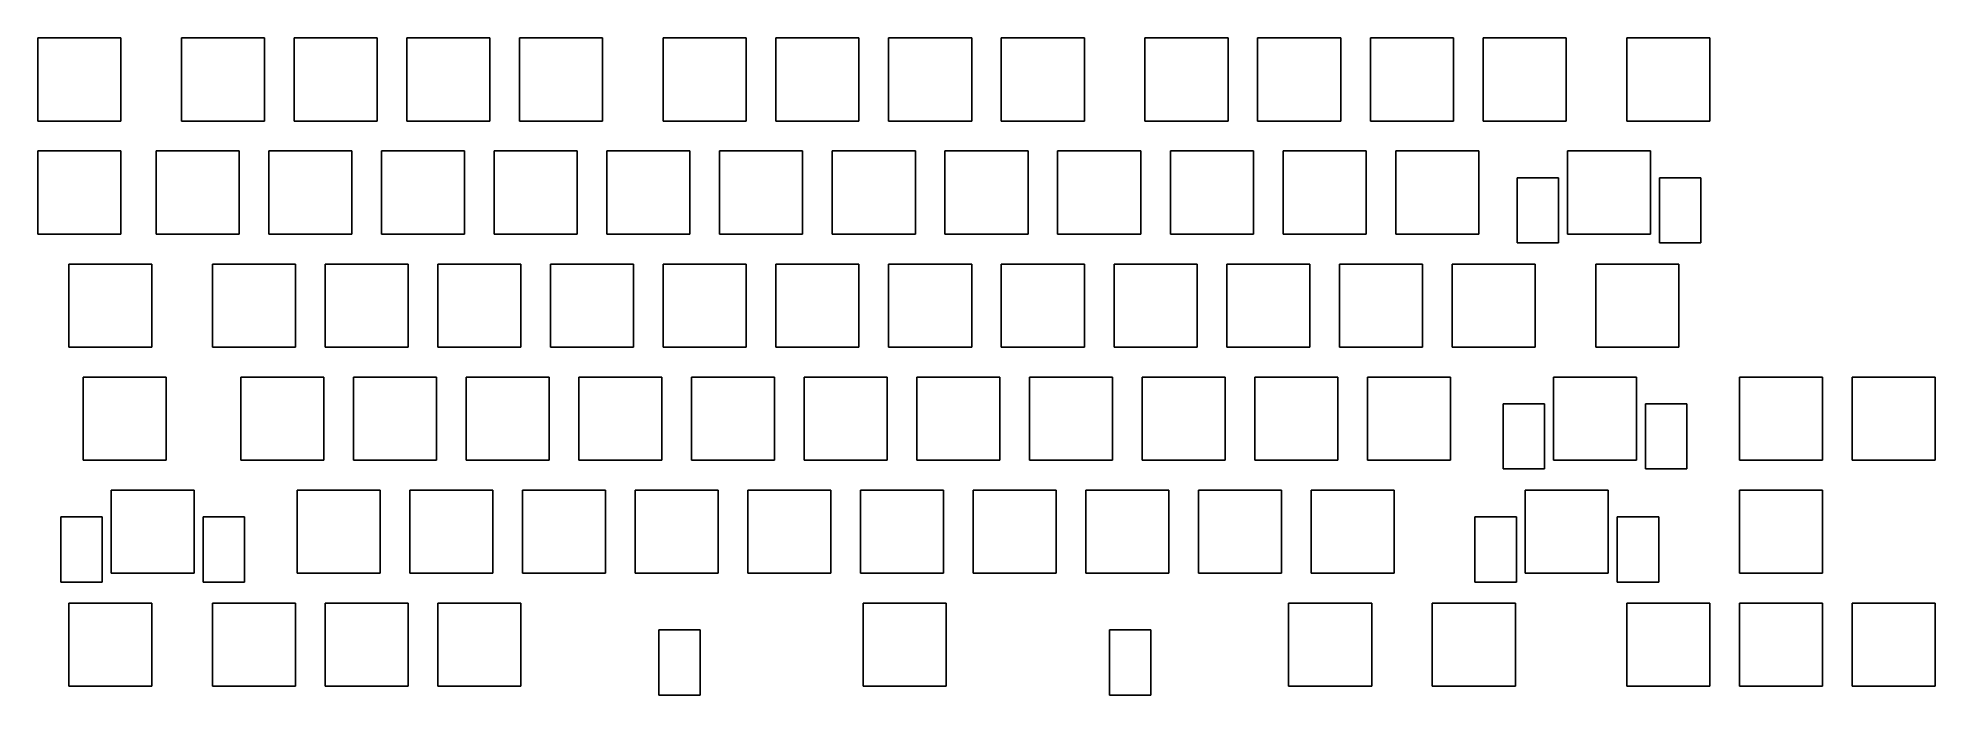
# Model space of a CAD drawing. Header units: millimetres. Extents: x -7 to 313, y -85 to 26.
import ezdxf

# ---------------------------------------------------------------- set-up
doc = ezdxf.new("R2010")
doc.units = ezdxf.units.MM

msp = doc.modelspace()

# ---------------------------------------------------------------- linework, layer by layer
for p, q in [((7, 26.05), (-7, 26.05)), ((-7, 26.05), (-7, 12.05)), ((7, 12.05), (7, 26.05)), ((31.225, 26.05), (17.225, 26.05)), ((17.225, 26.05), (17.225, 12.05)), ((31.225, 12.05), (31.225, 26.05)), ((50.225, 26.05), (36.225, 26.05)), ((36.225, 26.05), (36.225, 12.05)), ((50.225, 12.05), (50.225, 26.05)), ((69.225, 26.05), (55.225, 26.05)), ((55.225, 26.05), (55.225, 12.05)), ((69.225, 12.05), (69.225, 26.05)), ((88.225, 26.05), (74.225, 26.05)), ((74.225, 26.05), (74.225, 12.05)), ((88.225, 12.05), (88.225, 26.05)), ((112.45, 26.05), (98.45, 26.05)), ((98.45, 26.05), (98.45, 12.05)), ((112.45, 12.05), (112.45, 26.05)), ((131.45, 26.05), (117.45, 26.05)), ((117.45, 26.05), (117.45, 12.05)), ((131.45, 12.05), (131.45, 26.05)), ((150.45, 26.05), (136.45, 26.05)), ((136.45, 26.05), (136.45, 12.05)), ((150.45, 12.05), (150.45, 26.05)), ((169.45, 26.05), (155.45, 26.05)), ((155.45, 26.05), (155.45, 12.05)), ((169.45, 12.05), (169.45, 26.05)), ((193.675, 26.05), (179.675, 26.05)), ((179.675, 26.05), (179.675, 12.05)), ((193.675, 12.05), (193.675, 26.05)), ((212.675, 26.05), (198.675, 26.05)), ((198.675, 26.05), (198.675, 12.05)), ((212.675, 12.05), (212.675, 26.05)), ((231.675, 26.05), (217.675, 26.05)), ((217.675, 26.05), (217.675, 12.05)), ((231.675, 12.05), (231.675, 26.05)), ((250.675, 26.05), (236.675, 26.05)), ((236.675, 26.05), (236.675, 12.05)), ((250.675, 12.05), (250.675, 26.05)), ((274.9, 26.05), (260.9, 26.05)), ((260.9, 26.05), (260.9, 12.05)), ((274.9, 12.05), (274.9, 26.05)), ((-7, 12.05), (7, 12.05)), ((17.225, 12.05), (31.225, 12.05)), ((36.225, 12.05), (50.225, 12.05)), ((55.225, 12.05), (69.225, 12.05)), ((74.225, 12.05), (88.225, 12.05)), ((98.45, 12.05), (112.45, 12.05)), ((117.45, 12.05), (131.45, 12.05)), ((136.45, 12.05), (150.45, 12.05)), ((155.45, 12.05), (169.45, 12.05)), ((179.675, 12.05), (193.675, 12.05)), ((198.675, 12.05), (212.675, 12.05)), ((217.675, 12.05), (231.675, 12.05)), ((236.675, 12.05), (250.675, 12.05)), ((260.9, 12.05), (274.9, 12.05)), ((7, 7), (-7, 7)), ((-7, 7), (-7, -7)), ((7, -7), (7, 7)), ((26.95, 7), (12.95, 7)), ((12.95, 7), (12.95, -7)), ((26.95, -7), (26.95, 7)), ((45.95, 7), (31.95, 7)), ((31.95, 7), (31.95, -7)), ((45.95, -7), (45.95, 7)), ((64.95, 7), (50.95, 7)), ((50.95, 7), (50.95, -7)), ((64.95, -7), (64.95, 7)), ((83.95, 7), (69.95, 7)), ((69.95, 7), (69.95, -7)), ((83.95, -7), (83.95, 7)), ((102.95, 7), (88.95, 7)), ((88.95, 7), (88.95, -7)), ((102.95, -7), (102.95, 7)), ((121.95, 7), (107.95, 7)), ((107.95, 7), (107.95, -7)), ((121.95, -7), (121.95, 7)), ((140.95, 7), (126.95, 7)), ((126.95, 7), (126.95, -7)), ((140.95, -7), (140.95, 7)), ((159.95, 7), (145.95, 7)), ((145.95, 7), (145.95, -7)), ((159.95, -7), (159.95, 7)), ((178.95, 7), (164.95, 7)), ((164.95, 7), (164.95, -7)), ((178.95, -7), (178.95, 7)), ((197.95, 7), (183.95, 7)), ((183.95, 7), (183.95, -7)), ((197.95, -7), (197.95, 7)), ((216.95, 7), (202.95, 7)), ((202.95, 7), (202.95, -7)), ((216.95, -7), (216.95, 7)), ((235.95, 7), (221.95, 7)), ((221.95, 7), (221.95, -7)), ((235.95, -7), (235.95, 7)), ((264.925, 7), (250.925, 7)), ((250.925, 7), (250.925, -7)), ((264.925, -7), (264.925, 7)), ((249.425, 2.5), (242.425, 2.5)), ((242.425, 2.5), (242.425, -8.5)), ((249.425, -8.5), (249.425, 2.5)), ((266.425, 2.5), (273.425, 2.5)), ((266.425, -8.5), (266.425, 2.5)), ((273.425, 2.5), (273.425, -8.5)), ((-7, -7), (7, -7)), ((12.95, -7), (26.95, -7)), ((31.95, -7), (45.95, -7)), ((50.95, -7), (64.95, -7)), ((69.95, -7), (83.95, -7)), ((88.95, -7), (102.95, -7)), ((107.95, -7), (121.95, -7)), ((126.95, -7), (140.95, -7)), ((145.95, -7), (159.95, -7)), ((164.95, -7), (178.95, -7)), ((183.95, -7), (197.95, -7)), ((202.95, -7), (216.95, -7)), ((221.95, -7), (235.95, -7)), ((242.425, -8.5), (249.425, -8.5)), ((250.925, -7), (264.925, -7)), ((273.425, -8.5), (266.425, -8.5)), ((12.225, -12.05), (-1.775, -12.05)), ((-1.775, -12.05), (-1.775, -26.05)), ((12.225, -26.05), (12.225, -12.05)), ((36.45, -12.05), (22.45, -12.05)), ((22.45, -12.05), (22.45, -26.05)), ((36.45, -26.05), (36.45, -12.05)), ((55.45, -12.05), (41.45, -12.05)), ((41.45, -12.05), (41.45, -26.05)), ((55.45, -26.05), (55.45, -12.05)), ((74.45, -12.05), (60.45, -12.05)), ((60.45, -12.05), (60.45, -26.05)), ((74.45, -26.05), (74.45, -12.05)), ((93.45, -12.05), (79.45, -12.05)), ((79.45, -12.05), (79.45, -26.05)), ((93.45, -26.05), (93.45, -12.05)), ((112.45, -12.05), (98.45, -12.05)), ((98.45, -12.05), (98.45, -26.05)), ((112.45, -26.05), (112.45, -12.05)), ((131.45, -12.05), (117.45, -12.05)), ((117.45, -12.05), (117.45, -26.05)), ((131.45, -26.05), (131.45, -12.05)), ((150.45, -12.05), (136.45, -12.05)), ((136.45, -12.05), (136.45, -26.05)), ((150.45, -26.05), (150.45, -12.05)), ((169.45, -12.05), (155.45, -12.05)), ((155.45, -12.05), (155.45, -26.05)), ((169.45, -26.05), (169.45, -12.05)), ((188.45, -12.05), (174.45, -12.05)), ((174.45, -12.05), (174.45, -26.05)), ((188.45, -26.05), (188.45, -12.05)), ((207.45, -12.05), (193.45, -12.05)), ((193.45, -12.05), (193.45, -26.05)), ((207.45, -26.05), (207.45, -12.05)), ((226.45, -12.05), (212.45, -12.05)), ((212.45, -12.05), (212.45, -26.05)), ((226.45, -26.05), (226.45, -12.05)), ((245.45, -12.05), (231.45, -12.05)), ((231.45, -12.05), (231.45, -26.05)), ((245.45, -26.05), (245.45, -12.05)), ((269.675, -12.05), (255.675, -12.05)), ((255.675, -12.05), (255.675, -26.05)), ((269.675, -26.05), (269.675, -12.05)), ((-1.775, -26.05), (12.225, -26.05)), ((22.45, -26.05), (36.45, -26.05)), ((41.45, -26.05), (55.45, -26.05)), ((60.45, -26.05), (74.45, -26.05)), ((79.45, -26.05), (93.45, -26.05)), ((98.45, -26.05), (112.45, -26.05)), ((117.45, -26.05), (131.45, -26.05)), ((136.45, -26.05), (150.45, -26.05)), ((155.45, -26.05), (169.45, -26.05)), ((174.45, -26.05), (188.45, -26.05)), ((193.45, -26.05), (207.45, -26.05)), ((212.45, -26.05), (226.45, -26.05)), ((231.45, -26.05), (245.45, -26.05)), ((255.675, -26.05), (269.675, -26.05)), ((14.6, -31.1), (0.6, -31.1)), ((0.6, -31.1), (0.6, -45.1)), ((14.6, -45.1), (14.6, -31.1)), ((41.2, -31.1), (27.2, -31.1)), ((27.2, -31.1), (27.2, -45.1)), ((41.2, -45.1), (41.2, -31.1)), ((60.2, -31.1), (46.2, -31.1)), ((46.2, -31.1), (46.2, -45.1)), ((60.2, -45.1), (60.2, -31.1)), ((79.2, -31.1), (65.2, -31.1)), ((65.2, -31.1), (65.2, -45.1)), ((79.2, -45.1), (79.2, -31.1)), ((98.2, -31.1), (84.2, -31.1)), ((84.2, -31.1), (84.2, -45.1)), ((98.2, -45.1), (98.2, -31.1)), ((117.2, -31.1), (103.2, -31.1)), ((103.2, -31.1), (103.2, -45.1)), ((117.2, -45.1), (117.2, -31.1)), ((136.2, -31.1), (122.2, -31.1)), ((122.2, -31.1), (122.2, -45.1)), ((136.2, -45.1), (136.2, -31.1)), ((155.2, -31.1), (141.2, -31.1)), ((141.2, -31.1), (141.2, -45.1)), ((155.2, -45.1), (155.2, -31.1)), ((174.2, -31.1), (160.2, -31.1)), ((160.2, -31.1), (160.2, -45.1)), ((174.2, -45.1), (174.2, -31.1)), ((193.2, -31.1), (179.2, -31.1)), ((179.2, -31.1), (179.2, -45.1)), ((193.2, -45.1), (193.2, -31.1)), ((212.2, -31.1), (198.2, -31.1)), ((198.2, -31.1), (198.2, -45.1)), ((212.2, -45.1), (212.2, -31.1)), ((231.2, -31.1), (217.2, -31.1)), ((217.2, -31.1), (217.2, -45.1)), ((231.2, -45.1), (231.2, -31.1)), ((262.55, -31.1), (248.55, -31.1)), ((248.55, -31.1), (248.55, -45.1)), ((262.55, -45.1), (262.55, -31.1)), ((293.9, -31.1), (279.9, -31.1)), ((279.9, -31.1), (279.9, -45.1)), ((293.9, -45.1), (293.9, -31.1)), ((312.9, -31.1), (298.9, -31.1)), ((298.9, -31.1), (298.9, -45.1)), ((312.9, -45.1), (312.9, -31.1)), ((247.05, -35.6), (240.05, -35.6)), ((240.05, -35.6), (240.05, -46.6)), ((247.05, -46.6), (247.05, -35.6)), ((264.05, -35.6), (271.05, -35.6)), ((264.05, -46.6), (264.05, -35.6)), ((271.05, -35.6), (271.05, -46.6)), ((0.6, -45.1), (14.6, -45.1)), ((27.2, -45.1), (41.2, -45.1)), ((46.2, -45.1), (60.2, -45.1)), ((65.2, -45.1), (79.2, -45.1)), ((84.2, -45.1), (98.2, -45.1)), ((103.2, -45.1), (117.2, -45.1)), ((122.2, -45.1), (136.2, -45.1)), ((141.2, -45.1), (155.2, -45.1)), ((160.2, -45.1), (174.2, -45.1)), ((179.2, -45.1), (193.2, -45.1)), ((198.2, -45.1), (212.2, -45.1)), ((217.2, -45.1), (231.2, -45.1)), ((240.05, -46.6), (247.05, -46.6)), ((248.55, -45.1), (262.55, -45.1)), ((271.05, -46.6), (264.05, -46.6)), ((279.9, -45.1), (293.9, -45.1)), ((298.9, -45.1), (312.9, -45.1)), ((19.35, -50.15), (5.35, -50.15)), ((5.35, -50.15), (5.35, -64.15)), ((19.35, -64.15), (19.35, -50.15)), ((50.7, -50.15), (36.7, -50.15)), ((36.7, -50.15), (36.7, -64.15)), ((50.7, -64.15), (50.7, -50.15)), ((69.7, -50.15), (55.7, -50.15)), ((55.7, -50.15), (55.7, -64.15)), ((69.7, -64.15), (69.7, -50.15)), ((88.7, -50.15), (74.7, -50.15)), ((74.7, -50.15), (74.7, -64.15)), ((88.7, -64.15), (88.7, -50.15)), ((107.7, -50.15), (93.7, -50.15)), ((93.7, -50.15), (93.7, -64.15)), ((107.7, -64.15), (107.7, -50.15)), ((126.7, -50.15), (112.7, -50.15)), ((112.7, -50.15), (112.7, -64.15)), ((126.7, -64.15), (126.7, -50.15)), ((145.7, -50.15), (131.7, -50.15)), ((131.7, -50.15), (131.7, -64.15)), ((145.7, -64.15), (145.7, -50.15)), ((164.7, -50.15), (150.7, -50.15)), ((150.7, -50.15), (150.7, -64.15)), ((164.7, -64.15), (164.7, -50.15)), ((183.7, -50.15), (169.7, -50.15)), ((169.7, -50.15), (169.7, -64.15)), ((183.7, -64.15), (183.7, -50.15)), ((202.7, -50.15), (188.7, -50.15)), ((188.7, -50.15), (188.7, -64.15)), ((202.7, -64.15), (202.7, -50.15)), ((221.7, -50.15), (207.7, -50.15)), ((207.7, -50.15), (207.7, -64.15)), ((221.7, -64.15), (221.7, -50.15)), ((257.8, -50.15), (243.8, -50.15)), ((243.8, -50.15), (243.8, -64.15)), ((257.8, -64.15), (257.8, -50.15)), ((293.9, -50.15), (279.9, -50.15)), ((279.9, -50.15), (279.9, -64.15)), ((293.9, -64.15), (293.9, -50.15)), ((3.85, -54.65), (-3.15, -54.65)), ((-3.15, -54.65), (-3.15, -65.65)), ((3.85, -65.65), (3.85, -54.65)), ((20.85, -54.65), (27.85, -54.65)), ((20.85, -65.65), (20.85, -54.65)), ((27.85, -54.65), (27.85, -65.65)), ((242.3, -54.65), (235.3, -54.65)), ((235.3, -54.65), (235.3, -65.65)), ((242.3, -65.65), (242.3, -54.65)), ((259.3, -54.65), (266.3, -54.65)), ((259.3, -65.65), (259.3, -54.65)), ((266.3, -54.65), (266.3, -65.65)), ((-3.15, -65.65), (3.85, -65.65)), ((5.35, -64.15), (19.35, -64.15)), ((27.85, -65.65), (20.85, -65.65)), ((36.7, -64.15), (50.7, -64.15)), ((55.7, -64.15), (69.7, -64.15)), ((74.7, -64.15), (88.7, -64.15)), ((93.7, -64.15), (107.7, -64.15)), ((112.7, -64.15), (126.7, -64.15)), ((131.7, -64.15), (145.7, -64.15)), ((150.7, -64.15), (164.7, -64.15)), ((169.7, -64.15), (183.7, -64.15)), ((188.7, -64.15), (202.7, -64.15)), ((207.7, -64.15), (221.7, -64.15)), ((235.3, -65.65), (242.3, -65.65)), ((243.8, -64.15), (257.8, -64.15)), ((266.3, -65.65), (259.3, -65.65)), ((279.9, -64.15), (293.9, -64.15)), ((12.225, -69.2), (-1.775, -69.2)), ((-1.775, -69.2), (-1.775, -83.2)), ((12.225, -83.2), (12.225, -69.2)), ((36.45, -69.2), (22.45, -69.2)), ((22.45, -69.2), (22.45, -83.2)), ((36.45, -83.2), (36.45, -69.2)), ((55.45, -69.2), (41.45, -69.2)), ((41.45, -69.2), (41.45, -83.2)), ((55.45, -83.2), (55.45, -69.2)), ((74.45, -69.2), (60.45, -69.2)), ((60.45, -69.2), (60.45, -83.2)), ((74.45, -83.2), (74.45, -69.2)), ((146.175, -69.2), (132.175, -69.2)), ((132.175, -69.2), (132.175, -83.2)), ((146.175, -83.2), (146.175, -69.2)), ((217.9, -69.2), (203.9, -69.2)), ((203.9, -69.2), (203.9, -83.2)), ((217.9, -83.2), (217.9, -69.2)), ((242.125, -69.2), (228.125, -69.2)), ((228.125, -69.2), (228.125, -83.2)), ((242.125, -83.2), (242.125, -69.2)), ((274.9, -69.2), (260.9, -69.2)), ((260.9, -69.2), (260.9, -83.2)), ((274.9, -83.2), (274.9, -69.2)), ((293.9, -69.2), (279.9, -69.2)), ((279.9, -69.2), (279.9, -83.2)), ((293.9, -83.2), (293.9, -69.2)), ((312.9, -69.2), (298.9, -69.2)), ((298.9, -69.2), (298.9, -83.2)), ((312.9, -83.2), (312.9, -69.2)), ((97.675, -73.7), (104.675, -73.7)), ((97.675, -84.7), (97.675, -73.7)), ((104.675, -73.7), (104.675, -84.7)), ((173.675, -73.7), (180.675, -73.7)), ((173.675, -84.7), (173.675, -73.7)), ((180.675, -73.7), (180.675, -84.7)), ((-1.775, -83.2), (12.225, -83.2)), ((22.45, -83.2), (36.45, -83.2)), ((41.45, -83.2), (55.45, -83.2)), ((60.45, -83.2), (74.45, -83.2)), ((104.675, -84.7), (97.675, -84.7)), ((132.175, -83.2), (146.175, -83.2)), ((180.675, -84.7), (173.675, -84.7)), ((203.9, -83.2), (217.9, -83.2)), ((228.125, -83.2), (242.125, -83.2)), ((260.9, -83.2), (274.9, -83.2)), ((279.9, -83.2), (293.9, -83.2)), ((298.9, -83.2), (312.9, -83.2))]:
    msp.add_line(p, q)

doc.saveas('drawing.dxf')
